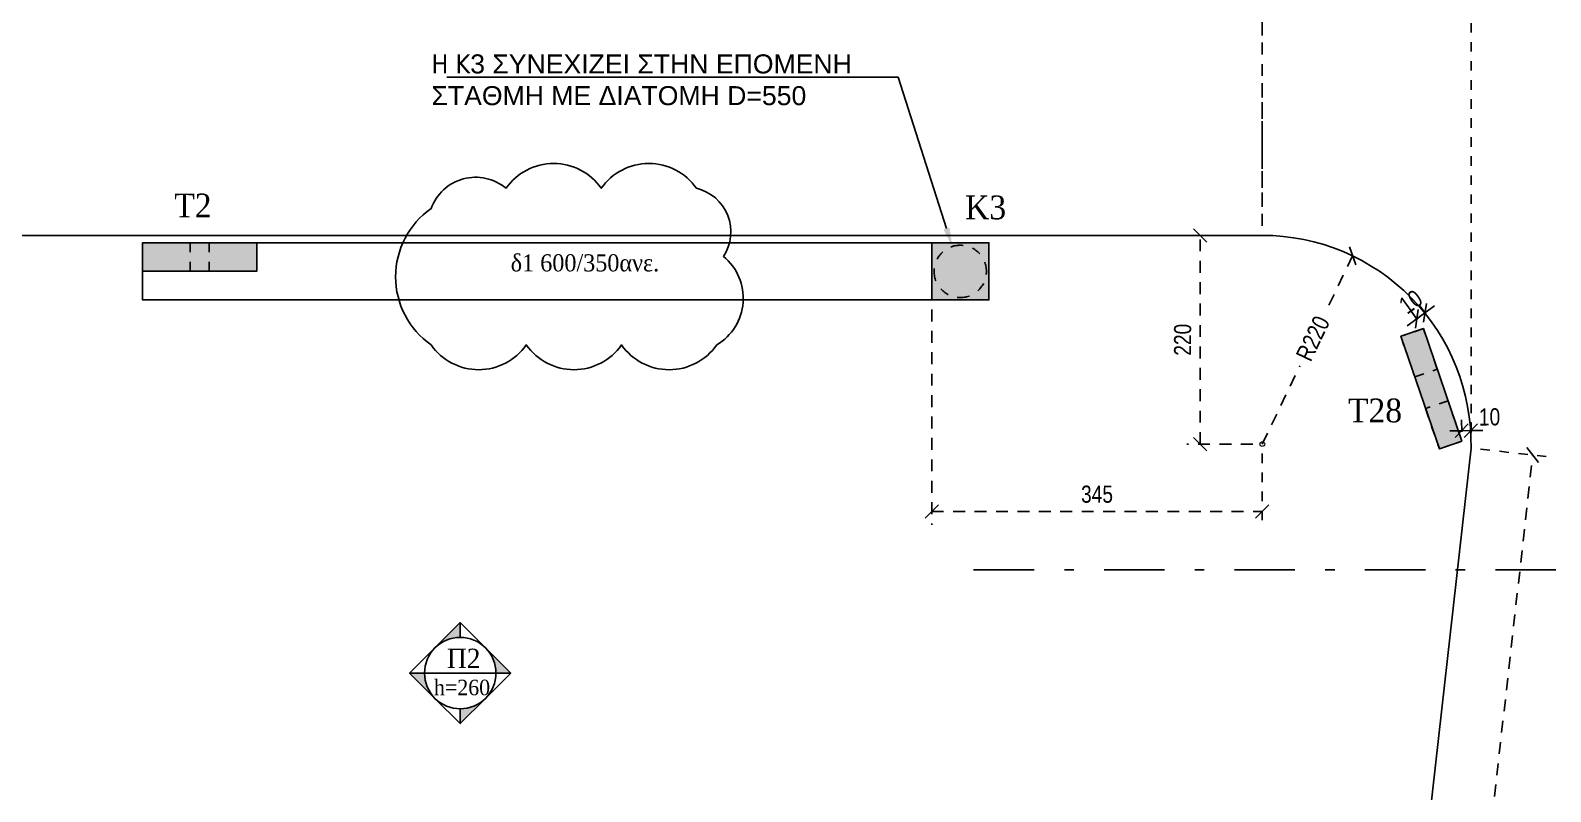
# Model space of a CAD drawing. Header units: millimetres. Extents: x -2171 to 1563, y -1758 to -1505.
# Drawn here: x -1074.01 to -1058.04, y -1606.83 to -1598.84 of the extents above; entities that cross this region are included whole.
import ezdxf
from ezdxf import colors
from ezdxf.entities.mleader import LeaderData, LeaderLine
from ezdxf.math import Vec2, Vec3

# ---------------------------------------------------------------- set-up
doc = ezdxf.new("R2010")
doc.units = ezdxf.units.MM
doc.header["$PDMODE"] = 32
for name, pattern in [('DASHDOT', [25.4, 12.7, -6.35, 0, -6.35]), ('DASHED2', [0.375, 0.25, -0.125]), ('DOT', [0.025, 0, -0.025]), ('HIDDEN', [0.375, 0.25, -0.125]), ('HIDDEN2', [0.1875, 0.125, -0.0625])]:
    doc.linetypes.add(name, pattern=pattern)
doc.layers.get('Defpoints').update_dxf_attribs({"color": 6})
doc.layers.add('A-ANNO-DIMS', color=1, linetype='Continuous', lineweight=9)
for name, color, linetype in [('athinas comments', 10, 'Continuous'), ('Fill_Col', 7, 'Continuous'), ('Geo_Beam', 7, 'Continuous'), ('Geo_Col', 7, 'Continuous'), ('Geo_Lines', 7, 'Continuous'), ('Sect_Line_Symbol', 7, 'Continuous'), ('Text_Beam', 7, 'Continuous'), ('Text_Col_-1', 7, 'Continuous'), ('Text_Slab', 7, 'Continuous')]:
    doc.layers.add(name, color=color, linetype=linetype)
doc.styles.add('1-100', font='arial.ttf', dxfattribs={"width": 0.8})
doc.styles.add('S1TmsNwRmn1088_b_934_161', font='times.ttf', dxfattribs={"width": 0.933629, "height": 0.10875})
doc.styles.add('S1TmsNwRmn11_b_934_161', font='times.ttf', dxfattribs={"width": 0.933629, "height": 0.001087})
doc.styles.add('S1TmsNwRmn1359_b_934_161', font='times.ttf', dxfattribs={"width": 0.933629, "height": 0.135937})
doc.styles.get("Standard").update_dxf_attribs({"font": 'tahoma.ttf'})
doc.dimstyles.new('Copy of 1-100', dxfattribs={"dimtxt": 0.18, "dimasz": 0.14, "dimexe": 0.14, "dimexo": 0.1, "dimgap": 0.09, "dimtad": 1, "dimdec": 0, "dimlfac": 100, "dimrnd": 5, "dimzin": 5, "dimdsep": 46, "dimtxsty": '1-100', "dimblk": 'OBLIQUE', "dimcen": 0.09, "dimclrd": 1, "dimclre": 1, "dimclrt": 2, "dimadec": 0, "dimazin": 0, "dimtfac": 1, "dimtdec": 0, "dimtix": 1, "dimtmove": 2, "dimatfit": 3, "dimfxl": 5, "dimfxlon": 1, "dimtolj": 1, "dimtzin": 5, "dimarcsym": 0})

# ---------------------------------------------------------------- blocks, each defined once
blk = doc.blocks.new('Label_Ισόγειο-RC_XSN2633_2796')
at = {"layer": 'Text_Slab'}
for points in [[(-0.177, 0.177, -0.198912), (0, 0.25), (0, 0.354)], [(0.177, 0.177, -0.198912), (0.25, 0), (0.354, 0)], [(-0.177, -0.177, -0.198912), (-0.25, 0), (-0.354, 0)], [(0.177, -0.177, -0.198912), (0, -0.25), (0, -0.354)]]:
    blk.add_hatch(color=174, dxfattribs=at).paths.add_polyline_path(points)
at = {"layer": 'Text_Slab', "color": 174}
for points in [[(-0.177, 0.177, -0.198912), (0, 0.25), (0, 0.354)], [(0, 0.25, -0.198912), (0.177, 0.177), (0, 0.354)], [(-0.25, 0, 0.414214), (0, -0.25, 0.414214), (0.25, 0, 0.414214), (0, 0.25, 0.414214)], [(-0.25, 0, -0.198912), (-0.177, 0.177), (-0.354, 0)], [(0.177, 0.177, -0.198912), (0.25, 0), (0.354, 0)], [(-0.177, -0.177, -0.198912), (-0.25, 0), (-0.354, 0)], [(0.25, 0, -0.198912), (0.177, -0.177), (0.354, 0)], [(0, -0.25, -0.198912), (-0.177, -0.177), (0, -0.354)], [(0.177, -0.177, -0.198912), (0, -0.25), (0, -0.354)]]:
    blk.add_lwpolyline(points, format="xyb", close=True, dxfattribs=at)
blk.add_lwpolyline([(0.25, 0), (-0.25, 0)], close=True, dxfattribs=at)
blk = doc.blocks.new('_Oblique')
at = {"color": 0, "linetype": 'ByBlock', "lineweight": -2}
blk.add_line((-0.5, -0.5), (0.5, 0.5), dxfattribs=at)
blk = doc.blocks.new('*D53')
at = {"layer": 'A-ANNO-DIMS', "color": 1, "linetype": 'HIDDEN', "lineweight": -2, "ltscale": 0.5, "transparency": 16777216}
blk.add_line((-1076.48, -1602.256), (-1076.48, -1597.92), dxfattribs=at)
at = {"layer": 'A-ANNO-DIMS', "color": 1, "linetype": 'HIDDEN2', "lineweight": -2, "ltscale": 0.5, "transparency": 16777216}
blk.add_line((-1061.068, -1600.891), (-1061.068, -1597.92), dxfattribs=at)
at = {"layer": 'A-ANNO-DIMS', "color": 1, "linetype": 'DASHED2', "lineweight": -2, "ltscale": 0.5, "transparency": 16777216}
blk.add_line((-1076.48, -1598.06), (-1061.068, -1598.06), dxfattribs=at)
at = {"layer": 'Defpoints', "color": 0, "ltscale": 0.5, "transparency": 16777216}
for p in [(-1061.068, -1598.06), (-1061.068, -1600.991), (-1076.48, -1602.356)]:
    blk.add_point(p, dxfattribs=at)
at = {"layer": 'A-ANNO-DIMS', "color": 1, "lineweight": -2, "ltscale": 0.5, "transparency": 16777216, "xscale": 0.14, "yscale": 0.14, "zscale": 0.14, "rotation": 180}
blk.add_blockref('_Oblique', (-1076.48, -1598.06), dxfattribs=at)
at = {"layer": 'A-ANNO-DIMS', "color": 1, "lineweight": -2, "ltscale": 0.5, "transparency": 16777216, "xscale": 0.14, "yscale": 0.14, "zscale": 0.14}
blk.add_blockref('_Oblique', (-1061.068, -1598.06), dxfattribs=at)
at = {"layer": 'A-ANNO-DIMS', "color": 2, "ltscale": 0.5, "transparency": 16777216, "insert": (-1068.774, -1597.878), "char_height": 0.18, "attachment_point": 5, "style": '1-100'}
blk.add_mtext('\\A1;1540', dxfattribs=at)
blk = doc.blocks.new('*D54')
at = {"layer": 'A-ANNO-DIMS', "color": 1, "linetype": 'HIDDEN', "lineweight": -2, "ltscale": 0.5, "transparency": 16777216}
blk.add_line((-1061.068, -1600.891), (-1061.068, -1597.92), dxfattribs=at)
at = {"layer": 'A-ANNO-DIMS', "color": 1, "linetype": 'HIDDEN2', "lineweight": -2, "ltscale": 0.5, "transparency": 16777216}
blk.add_line((-1058.875, -1603.06), (-1058.875, -1597.92), dxfattribs=at)
at = {"layer": 'A-ANNO-DIMS', "color": 1, "linetype": 'DASHED2', "lineweight": -2, "ltscale": 0.5, "transparency": 16777216}
blk.add_line((-1061.068, -1598.06), (-1058.875, -1598.06), dxfattribs=at)
at = {"layer": 'Defpoints', "color": 0, "ltscale": 0.5, "transparency": 16777216}
for p in [(-1058.875, -1598.06), (-1061.068, -1600.991), (-1058.875, -1603.183)]:
    blk.add_point(p, dxfattribs=at)
at = {"layer": 'A-ANNO-DIMS', "color": 1, "lineweight": -2, "ltscale": 0.5, "transparency": 16777216, "xscale": 0.14, "yscale": 0.14, "zscale": 0.14, "rotation": 180}
blk.add_blockref('_Oblique', (-1061.068, -1598.06), dxfattribs=at)
at = {"layer": 'A-ANNO-DIMS', "color": 1, "lineweight": -2, "ltscale": 0.5, "transparency": 16777216, "xscale": 0.14, "yscale": 0.14, "zscale": 0.14}
blk.add_blockref('_Oblique', (-1058.875, -1598.06), dxfattribs=at)
at = {"layer": 'A-ANNO-DIMS', "color": 2, "ltscale": 0.5, "transparency": 16777216, "insert": (-1059.972, -1597.878), "char_height": 0.18, "attachment_point": 5, "style": '1-100'}
blk.add_mtext('\\A1;220', dxfattribs=at)
blk = doc.blocks.new('*D66')
at = {"layer": 'A-ANNO-DIMS', "color": 1, "linetype": 'DASHED2', "lineweight": -2, "ltscale": 0.5, "transparency": 16777216}
blk.add_line((-1059.281, -1612.699), (-1058.227, -1603.298), dxfattribs=at)
at = {"layer": 'A-ANNO-DIMS', "color": 1, "linetype": 'HIDDEN2', "lineweight": -2, "ltscale": 0.5, "transparency": 16777216}
blk.add_line((-1058.776, -1603.237), (-1058.088, -1603.314), dxfattribs=at)
at = {"layer": 'A-ANNO-DIMS', "color": 1, "linetype": 'HIDDEN', "lineweight": -2, "ltscale": 0.5, "transparency": 16777216}
blk.add_line((-1059.831, -1612.637), (-1059.142, -1612.715), dxfattribs=at)
at = {"layer": 'Defpoints', "color": 0, "ltscale": 0.5, "transparency": 16777216}
for p in [(-1058.876, -1603.226), (-1058.227, -1603.298), (-1059.93, -1612.626)]:
    blk.add_point(p, dxfattribs=at)
at = {"layer": 'A-ANNO-DIMS', "color": 1, "lineweight": -2, "ltscale": 0.5, "transparency": 16777216, "xscale": 0.14, "yscale": 0.14, "zscale": 0.14}
for p, rotation in [((-1058.227, -1603.298), 83.60080343407684), ((-1059.281, -1612.699), 263.6008034340768)]:
    blk.add_blockref('_Oblique', p, dxfattribs=dict(at, rotation=rotation))
at = {"layer": 'A-ANNO-DIMS', "color": 2, "ltscale": 0.5, "transparency": 16777216, "insert": (-1058.935, -1607.978), "char_height": 0.18, "attachment_point": 5, "rotation": 83.6008, "style": '1-100'}
blk.add_mtext('\\A1;945', dxfattribs=at)
blk = doc.blocks.new('*D88')
at = {"layer": 'A-ANNO-DIMS', "color": 1, "linetype": 'HIDDEN', "lineweight": -2, "ltscale": 0.5, "transparency": 16777216}
blk.add_line((-1059.44, -1601.874), (-1059.528, -1601.754), dxfattribs=at)
at = {"layer": 'A-ANNO-DIMS', "color": 1, "linetype": 'HIDDEN2', "lineweight": -2, "ltscale": 0.5, "transparency": 16777216}
blk.add_line((-1059.355, -1601.811), (-1059.442, -1601.692), dxfattribs=at)
at = {"layer": 'A-ANNO-DIMS', "color": 1, "linetype": 'DASHED2', "lineweight": -2, "ltscale": 0.5, "transparency": 16777216}
for p, q in [((-1059.359, -1601.805), (-1059.246, -1601.722)), ((-1059.445, -1601.867), (-1059.558, -1601.95)), ((-1059.445, -1601.867), (-1059.359, -1601.805))]:
    blk.add_line(p, q, dxfattribs=at)
at = {"layer": 'Defpoints', "color": 0, "ltscale": 0.5, "transparency": 16777216}
for p in [(-1059.359, -1601.805), (-1059.296, -1601.892), (-1059.381, -1601.955)]:
    blk.add_point(p, dxfattribs=at)
at = {"layer": 'A-ANNO-DIMS', "color": 1, "lineweight": -2, "ltscale": 0.5, "transparency": 16777216, "xscale": 0.14, "yscale": 0.14, "zscale": 0.14}
for p, rotation in [((-1059.359, -1601.805), 216.0688332248181), ((-1059.445, -1601.867), 36.06883322481818)]:
    blk.add_blockref('_Oblique', p, dxfattribs=dict(at, rotation=rotation))
at = {"layer": 'A-ANNO-DIMS', "color": 2, "ltscale": 0.5, "transparency": 16777216, "insert": (-1059.509, -1601.689), "char_height": 0.18, "attachment_point": 5, "rotation": 36.0688, "style": '1-100'}
blk.add_mtext('\\A1;10', dxfattribs=at)
blk = doc.blocks.new('*D89')
at = {"layer": 'A-ANNO-DIMS', "color": 1, "linetype": 'HIDDEN', "lineweight": -2, "ltscale": 0.5, "transparency": 16777216}
blk.add_line((-1058.973, -1603.053), (-1058.975, -1602.903), dxfattribs=at)
at = {"layer": 'A-ANNO-DIMS', "color": 1, "linetype": 'HIDDEN2', "lineweight": -2, "ltscale": 0.5, "transparency": 16777216}
blk.add_line((-1058.877, -1603.052), (-1058.879, -1602.902), dxfattribs=at)
at = {"layer": 'A-ANNO-DIMS', "color": 1, "linetype": 'DASHED2', "lineweight": -2, "ltscale": 0.5, "transparency": 16777216}
for p, q in [((-1058.973, -1603.043), (-1059.113, -1603.045)), ((-1058.973, -1603.043), (-1058.877, -1603.042)), ((-1058.877, -1603.042), (-1058.737, -1603.04))]:
    blk.add_line(p, q, dxfattribs=at)
at = {"layer": 'Defpoints', "color": 0, "ltscale": 0.5, "transparency": 16777216}
for p in [(-1058.972, -1603.153), (-1058.877, -1603.042), (-1058.876, -1603.152)]:
    blk.add_point(p, dxfattribs=at)
at = {"layer": 'A-ANNO-DIMS', "color": 1, "lineweight": -2, "ltscale": 0.5, "transparency": 16777216, "xscale": 0.14, "yscale": 0.14, "zscale": 0.14}
for p, rotation in [((-1058.973, -1603.043), 0.8185604317545269), ((-1058.877, -1603.042), 180.8185604317544)]:
    blk.add_blockref('_Oblique', p, dxfattribs=dict(at, rotation=rotation))
at = {"layer": 'A-ANNO-DIMS', "color": 2, "ltscale": 0.5, "transparency": 16777216, "insert": (-1058.681, -1602.899), "char_height": 0.18, "attachment_point": 5, "rotation": 0.8186, "style": '1-100'}
blk.add_mtext('\\A1;10', dxfattribs=at)
blk = doc.blocks.new('*D106')
at = {"layer": 'A-ANNO-DIMS', "color": 1, "linetype": 'DASHED2', "lineweight": -2, "ltscale": 0.5, "transparency": 16777216}
for p, q in [((-1060.12, -1601.206), (-1060.398, -1601.787)), ((-1061.068, -1603.183), (-1060.673, -1602.36))]:
    blk.add_line(p, q, dxfattribs=at)
at = {"layer": 'Defpoints', "color": 0, "ltscale": 0.5, "transparency": 16777216}
for p in [(-1060.12, -1601.206), (-1061.068, -1603.183)]:
    blk.add_point(p, dxfattribs=at)
at = {"layer": 'A-ANNO-DIMS', "color": 1, "lineweight": -2, "ltscale": 0.5, "transparency": 16777216, "xscale": 0.14, "yscale": 0.14, "zscale": 0.14, "rotation": 64.3714769957876}
blk.add_blockref('_Oblique', (-1060.12, -1601.206), dxfattribs=at)
at = {"layer": 'A-ANNO-DIMS', "color": 2, "ltscale": 0.5, "transparency": 16777216, "insert": (-1060.536, -1602.074), "char_height": 0.18, "attachment_point": 5, "rotation": 64.3715, "style": '1-100'}
blk.add_mtext('\\A1;R220', dxfattribs=at)
blk = doc.blocks.new('*D107')
at = {"layer": 'A-ANNO-DIMS', "color": 1, "linetype": 'HIDDEN2', "lineweight": -2, "ltscale": 0.5, "transparency": 16777216}
blk.add_line((-1061.168, -1600.991), (-1061.862, -1600.991), dxfattribs=at)
at = {"layer": 'A-ANNO-DIMS', "color": 1, "linetype": 'DASHED2', "lineweight": -2, "ltscale": 0.5, "transparency": 16777216}
blk.add_line((-1061.722, -1603.183), (-1061.722, -1600.991), dxfattribs=at)
at = {"layer": 'A-ANNO-DIMS', "color": 1, "linetype": 'HIDDEN', "lineweight": -2, "ltscale": 0.5, "transparency": 16777216}
blk.add_line((-1061.168, -1603.183), (-1061.862, -1603.183), dxfattribs=at)
at = {"layer": 'Defpoints', "color": 0, "ltscale": 0.5, "transparency": 16777216}
for p in [(-1061.722, -1600.991), (-1061.068, -1600.991), (-1061.068, -1603.183)]:
    blk.add_point(p, dxfattribs=at)
at = {"layer": 'A-ANNO-DIMS', "color": 1, "lineweight": -2, "ltscale": 0.5, "transparency": 16777216, "xscale": 0.14, "yscale": 0.14, "zscale": 0.14}
for p, rotation in [((-1061.722, -1600.991), 90), ((-1061.722, -1603.183), 270)]:
    blk.add_blockref('_Oblique', p, dxfattribs=dict(at, rotation=rotation))
at = {"layer": 'A-ANNO-DIMS', "color": 2, "ltscale": 0.5, "transparency": 16777216, "insert": (-1061.904, -1602.087), "char_height": 0.18, "attachment_point": 5, "rotation": 90, "style": '1-100'}
blk.add_mtext('\\A1;220', dxfattribs=at)
blk = doc.blocks.new('*D108')
at = {"layer": 'A-ANNO-DIMS', "color": 1, "linetype": 'HIDDEN', "lineweight": -2, "ltscale": 0.5, "transparency": 16777216}
blk.add_line((-1064.54, -1601.769), (-1064.54, -1604.033), dxfattribs=at)
at = {"layer": 'A-ANNO-DIMS', "color": 1, "linetype": 'HIDDEN2', "lineweight": -2, "ltscale": 0.5, "transparency": 16777216}
blk.add_line((-1061.068, -1603.283), (-1061.068, -1604.033), dxfattribs=at)
at = {"layer": 'A-ANNO-DIMS', "color": 1, "linetype": 'DASHED2', "lineweight": -2, "ltscale": 0.5, "transparency": 16777216}
blk.add_line((-1064.54, -1603.893), (-1061.068, -1603.893), dxfattribs=at)
at = {"layer": 'Defpoints', "color": 0, "ltscale": 0.5, "transparency": 16777216}
for p in [(-1064.54, -1601.669), (-1061.068, -1603.183), (-1061.068, -1603.893)]:
    blk.add_point(p, dxfattribs=at)
at = {"layer": 'A-ANNO-DIMS', "color": 1, "lineweight": -2, "ltscale": 0.5, "transparency": 16777216, "xscale": 0.14, "yscale": 0.14, "zscale": 0.14, "rotation": 180}
blk.add_blockref('_Oblique', (-1064.54, -1603.893), dxfattribs=at)
at = {"layer": 'A-ANNO-DIMS', "color": 1, "lineweight": -2, "ltscale": 0.5, "transparency": 16777216, "xscale": 0.14, "yscale": 0.14, "zscale": 0.14}
blk.add_blockref('_Oblique', (-1061.068, -1603.893), dxfattribs=at)
at = {"layer": 'A-ANNO-DIMS', "color": 2, "ltscale": 0.5, "transparency": 16777216, "insert": (-1062.804, -1603.711), "char_height": 0.18, "attachment_point": 5, "style": '1-100'}
blk.add_mtext('\\A1;345', dxfattribs=at)

msp = doc.modelspace()

# ---------------------------------------------------------------- hatches: boundary and pattern name
at = {"layer": 'Fill_Col'}
for points in [[(-1072.8294, -1601.3681), (-1071.6294, -1601.3681), (-1071.6294, -1601.0681), (-1072.8294, -1601.0681)], [(-1058.9717, -1603.1532), (-1059.376, -1601.9704), (-1059.6125, -1602.0513), (-1059.2083, -1603.2341)]]:
    msp.add_hatch(color=252, dxfattribs=at).paths.add_polyline_path(points)
at = {"layer": 'Fill_Col', "ltscale": 0.5, "transparency": 33554572}
h = msp.add_hatch(color=252, dxfattribs=at)
h.dxf.hatch_style = 1
h.paths.add_polyline_path([(-1064.5404, -1601.669), (-1063.9404, -1601.669), (-1063.9404, -1601.069), (-1064.5404, -1601.069)])

# ---------------------------------------------------------------- linework, layer by layer
at = {"layer": 'A-ANNO-DIMS', "ltscale": 0.5}
msp.add_circle((-1061.0679, -1603.1832), 0.025, dxfattribs=at)
at = {"layer": 'athinas comments'}
msp.add_lwpolyline([(-1069.7986, -1602.1417, 0.5205671), (-1068.7986, -1602.1417, 0.5205671), (-1067.7986, -1602.1417, 0.5205671), (-1066.7986, -1602.1417, 0.5205671), (-1066.7281, -1601.2123, 0.5205671), (-1067.0117, -1600.4958, 0.5205671), (-1068.0117, -1600.4958, 0.5205671), (-1069.0117, -1600.4958, 0.5205671), (-1069.7986, -1600.7089, 0.5205671)], format="xyb", close=True, dxfattribs=at)
at = {"layer": 'Geo_Beam', "color": 94, "ltscale": 0.5}
msp.add_lwpolyline([(-1072.8294, -1601.0681), (-1064.5404, -1601.0681), (-1064.5404, -1601.669), (-1072.8294, -1601.669)], close=True, dxfattribs=at)
at = {"layer": 'Geo_Col', "color": 94}
for points in [[(-1072.8294, -1601.3681), (-1071.6294, -1601.3681), (-1071.6294, -1601.0681), (-1072.8294, -1601.0681)], [(-1064.5404, -1601.669), (-1063.9404, -1601.669), (-1063.9404, -1601.069), (-1064.5404, -1601.069)], [(-1058.9717, -1603.1532), (-1059.376, -1601.9704), (-1059.6125, -1602.0513), (-1059.2083, -1603.2341)]]:
    msp.add_lwpolyline(points, close=True, dxfattribs=at)
at = {"layer": 'Geo_Col', "color": 94, "linetype": 'DOT'}
for points in [[(-1072.8294, -1601.3681), (-1072.3294, -1601.3681), (-1072.3294, -1601.0681), (-1072.8294, -1601.0681)], [(-1071.6294, -1601.0681), (-1072.1294, -1601.0681), (-1072.1294, -1601.3681), (-1071.6294, -1601.3681)], [(-1059.6125, -1602.0513), (-1059.467, -1602.4771), (-1059.2304, -1602.3962), (-1059.376, -1601.9704)], [(-1058.9717, -1603.1532), (-1059.1172, -1602.7274), (-1059.3538, -1602.8083), (-1059.2083, -1603.2341)], [(-1058.9717, -1603.1532), (-1059.1172, -1602.7274), (-1059.3538, -1602.8083), (-1059.2083, -1603.2341)]]:
    msp.add_lwpolyline(points, close=True, dxfattribs=at)
at = {"layer": 'Geo_Col', "color": 94, "linetype": 'HIDDEN2', "ltscale": 0.5}
msp.add_lwpolyline([(-1063.9654, -1601.369, 0.4142136), (-1064.2404, -1601.094, 0.4142136), (-1064.5154, -1601.369, 0.4142136), (-1064.2404, -1601.644, 0.4142136)], format="xyb", close=True, dxfattribs=at)
at = {"layer": 'Geo_Lines', "color": 94}
msp.add_lwpolyline([(-1105.5772, -1602.356), (-1076.4796, -1602.356), (-1076.4796, -1600.9906), (-1061.0679, -1600.9906, -0.4198849), (-1058.8758, -1603.2255), (-1059.9301, -1612.6262, -0.3947332), (-1065.5435, -1617.4237), (-1074.9546, -1616.9433, -0.4049166), (-1076.8887, -1614.8684), (-1076.5104, -1611.1198, 0.0864711), (-1076.6129, -1610.4984, 0.6667063), (-1077.0647, -1610.4934, 0.0742106), (-1077.1796, -1611.0687), (-1077.1799, -1615.0465, -0.4141148), (-1079.139, -1617.006), (-1083.5141, -1617.0062, -0.414237), (-1084.9796, -1615.5407), (-1084.9796, -1615.0362), (-1085.3796, -1615.0362), (-1085.3796, -1615.4133, -0.4301222), (-1086.7575, -1616.7187), (-1098.0612, -1616.3463, -0.4610985), (-1106.2777, -1606.0553)], format="xyb", close=True, dxfattribs=at)
at = {"layer": 'Sect_Line_Symbol', "color": 2, "linetype": 'DASHDOT', "ltscale": 0.05}
msp.add_lwpolyline([(-1064.0998, -1604.506), (-1057.7792, -1604.506)], dxfattribs=at)

# ---------------------------------------------------------------- block references
at = {"xscale": 1.5, "yscale": 1.5, "zscale": 1.5}
msp.add_blockref('Label_Ισόγειο-RC_XSN2633_2796', (-1069.4932, -1605.5895), dxfattribs=at)

# ---------------------------------------------------------------- texts
at = {"layer": 'Text_Beam', "color": 3, "style": 'S1TmsNwRmn1088_b_934_161', "width": 0.933629}
msp.add_text(' δ1 600/350ανε.', height=0.18, rotation=360, dxfattribs=at).set_placement((-1069.0261, -1601.3693))
at = {"layer": 'Text_Col_-1', "color": 200, "style": 'S1TmsNwRmn11_b_934_161', "width": 0.933629}
for s, p in [('T2', (-1072.4967, -1600.8016)), ('K3', (-1064.1892, -1600.8216)), ('T28', (-1060.168, -1602.9551))]:
    msp.add_text(s, height=0.25, dxfattribs=at).set_placement(p)
at = {"layer": 'Text_Slab', "color": 174, "style": 'S1TmsNwRmn1359_b_934_161', "width": 0.933629}
msp.add_text('   Π2', height=0.20391, dxfattribs=at).set_placement((-1069.8477, -1605.537))
at = {"layer": 'Text_Slab', "color": 5, "style": 'S1TmsNwRmn1088_b_934_161', "width": 0.933629}
msp.add_text('h=260', height=0.16312, dxfattribs=at).set_placement((-1069.7686, -1605.822))

# ---------------------------------------------------------------- dimensions: what is measured, and where the dimension line sits
at = {"layer": 'A-ANNO-DIMS', "ltscale": 0.5}
for base, p1, p2, picture, middle in [((-1061.0679, -1598.0595), (-1076.4796, -1602.356), (-1061.0679, -1600.9906), '*D53', (-1068.7738, -1597.8776)), ((-1058.8754, -1598.0595), (-1061.0679, -1600.9906), (-1058.8754, -1603.1832), '*D54', (-1059.9717, -1597.8776)), ((-1061.0679, -1603.8931), (-1064.5404, -1601.669), (-1061.0679, -1603.1832), '*D108', (-1062.8042, -1603.7111))]:
    dim = msp.add_linear_dim(base=base, p1=p1, p2=p2, dimstyle='Copy of 1-100', dxfattribs=at)
    dim.commit()
    dim.dimension.update_dxf_attribs({"geometry": picture, "text_midpoint": middle})
dim = msp.add_linear_dim(base=(-1061.722, -1600.9906), p1=(-1061.0679, -1603.1832), p2=(-1061.0679, -1600.9906), angle=90, dimstyle='Copy of 1-100', dxfattribs=at)
dim.commit()
dim.dimension.update_dxf_attribs({"geometry": '*D107', "text_midpoint": (-1061.9039, -1602.0869)})
dim = msp.add_radius_dim(center=(-1061.0679, -1603.1832), mpoint=(-1060.1196, -1601.2063), dimstyle='Copy of 1-100', dxfattribs=at)
dim.commit()
dim.dimension.update_dxf_attribs({"geometry": '*D106', "text_midpoint": (-1060.5357, -1602.0737), "dimtype": 132})
at = {"layer": 'A-ANNO-DIMS', "color": 94, "ltscale": 0.5}
for p1, p2, distance, picture, middle in [((-1059.3814, -1601.9547), (-1059.2957, -1601.8923), 0.1084, '*D88', (-1059.5094, -1601.6889)), ((-1059.9301, -1612.6262), (-1058.8758, -1603.2255), -0.6531, '*D66', (-1058.9347, -1607.9784))]:
    dim = msp.add_aligned_dim(p1=p1, p2=p2, distance=distance, dimstyle='Copy of 1-100', dxfattribs=at)
    dim.commit()
    dim.dimension.update_dxf_attribs({"geometry": picture, "text_midpoint": middle})
dim = msp.add_linear_dim(base=(-1058.8772, -1603.0415), p1=(-1058.9717, -1603.1532), p2=(-1058.8756, -1603.1519), angle=0.81856, dimstyle='Copy of 1-100', dxfattribs=at)
dim.commit()
dim.dimension.update_dxf_attribs({"geometry": '*D89', "text_midpoint": (-1058.6813, -1602.8986), "dimtype": 129})

# ---------------------------------------------------------------- leaders
at = {"layer": 'A-ANNO-DIMS', "color": 2, "linetype": 'Continuous', "ltscale": 0.5}
ml = msp.add_multileader_mtext('Standard', dxfattribs=at)
ml.set_content('{\\C3;Η Κ\\fArial|b0|i0|c186|p34;3 \\fArial|b0|i0|c161|p34;ΣΥΝΕΧΙΖΕΙ ΣΤΗΝ ΕΠΟΜΕΝΗ \\PΣΤΑΘΜΗ ΜΕ \\fArial|b0|i0|c186|p34;Δ\\fArial|b0|i0|c161|p34;ΙΑΤΟΜΗ \\fArial|b0|i0|c186|p34;D=\\fArial|b0|i0|c0|p34;5\\fArial|b0|i0|c186|p34;50}', color=2)
ml.set_leader_properties(color=1)
ml.build(insert=Vec2(0, 0))
ml.multileader.update_dxf_attribs({"text_right_attachment_type": 6, "dogleg_length": 0, "arrow_head_size": 0.2})
ctx = ml.context
ctx.base_point, ctx.char_height, ctx.arrow_head_size, ctx.landing_gap_size, ctx.plane_origin = Vec3(-1070.2952, -1599.1909), 0.2, 0.2, 0.5, Vec3(-1064.7066, -1598.6772)
ctx.right_attachment = 6
notes = []
notes.append((ctx, [(0, (1, 1, 0), (-1064.8911, -1599.3292), (-1, 0), 0, [(0, [(-1064.3239, -1601.11)], 0, [])])]))
ctx.mtext.insert, ctx.mtext.flow_direction = Vec3(-1069.7952, -1599.0892), 5
for ctx, leaders in notes:
    for number, flags, end, landing, length, lines in leaders:
        leader = LeaderData()
        leader.index, (leader.has_last_leader_line, leader.has_dogleg_vector, leader.attachment_direction) = number, flags
        leader.last_leader_point, leader.dogleg_vector, leader.dogleg_length = Vec3(end), Vec3(landing), length
        for number, points, colour, breaks in lines:
            line = LeaderLine()
            line.index, line.vertices, line.color, line.breaks = number, Vec3.list(points), colors.encode_raw_color(colour), breaks
            leader.lines.append(line)
        ctx.leaders.append(leader)

doc.saveas('drawing.dxf')
